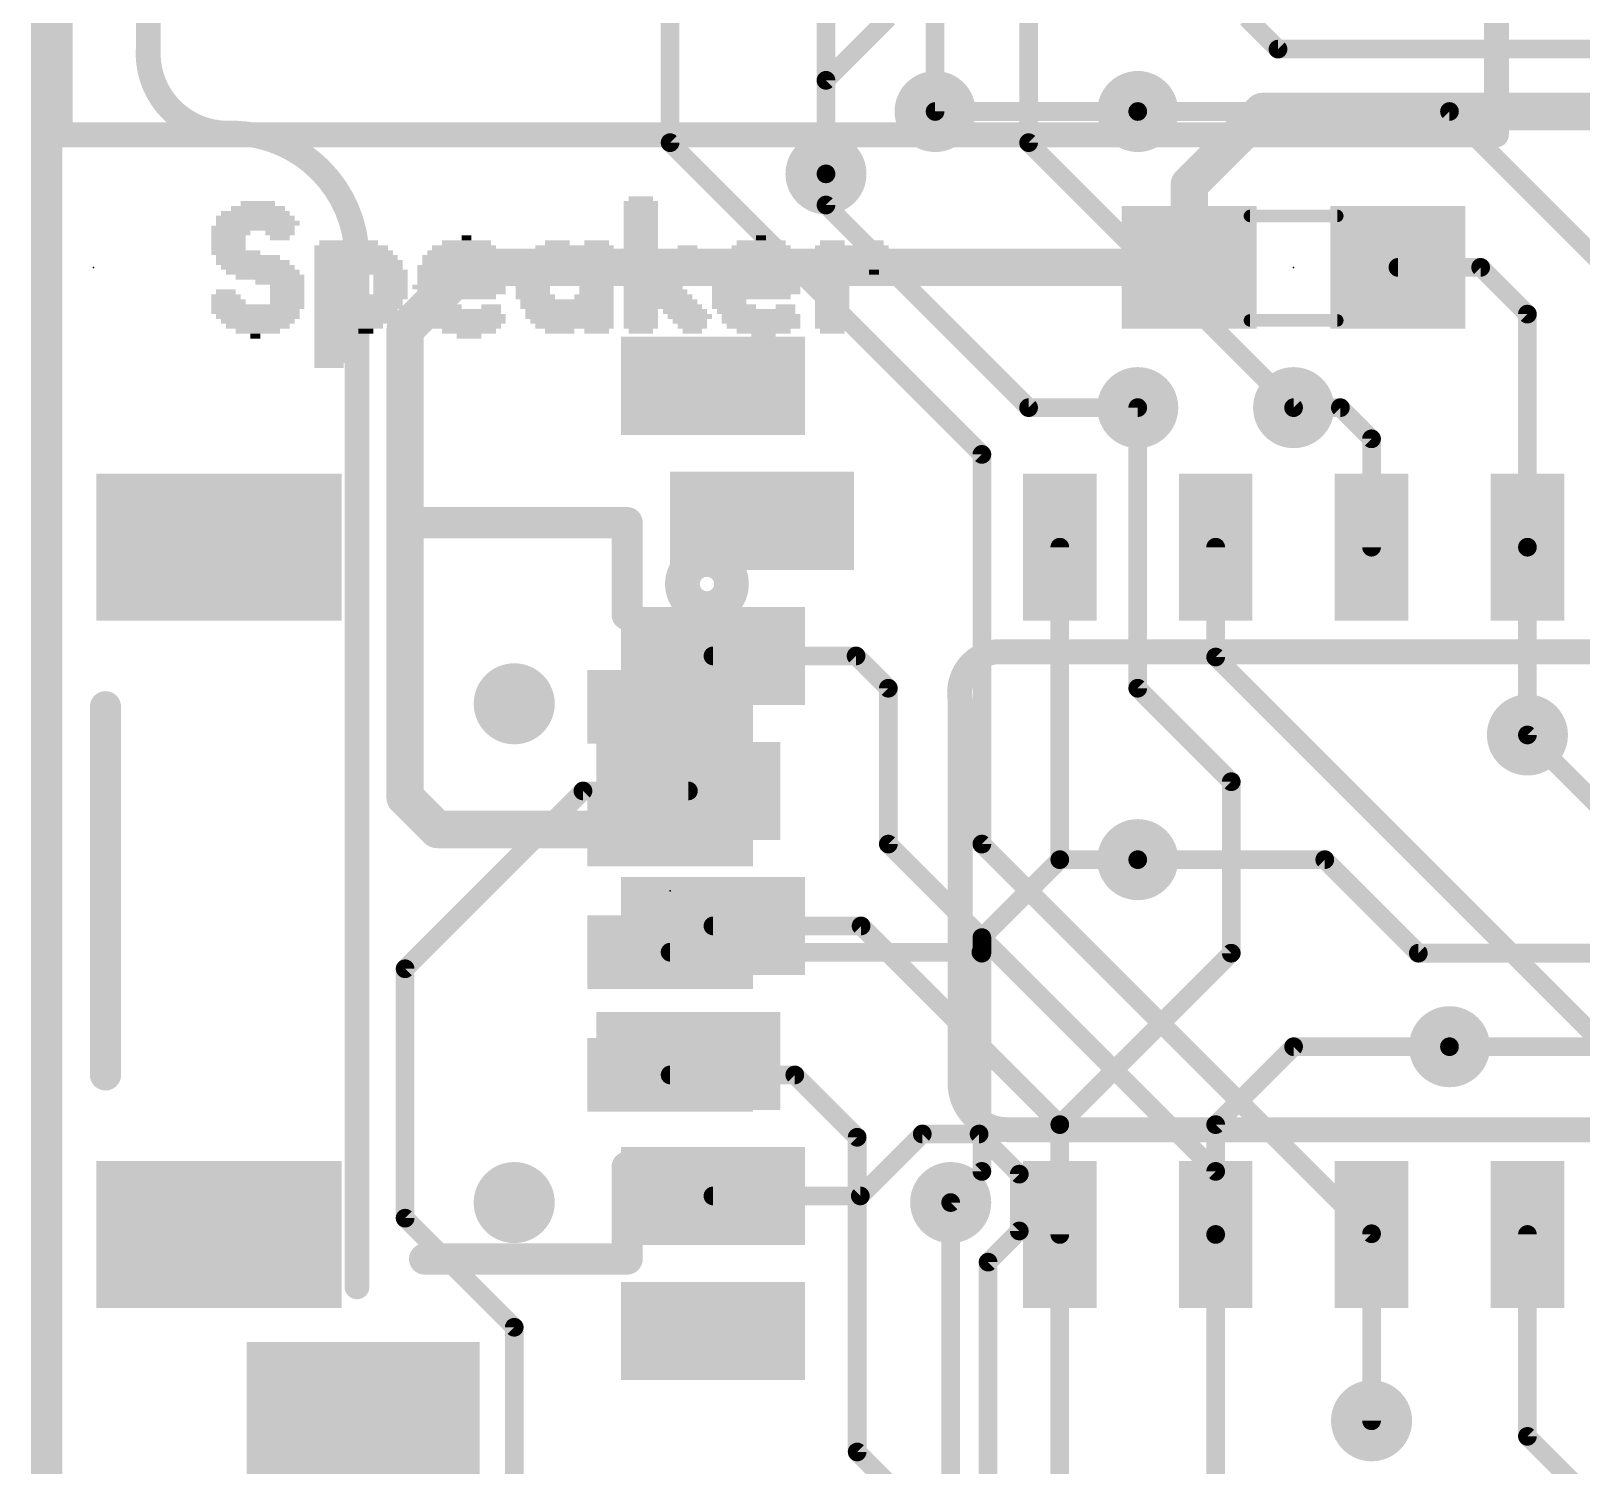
# Model space of a CAD drawing. Extents: x -41 to 66, y -18 to 51.
# Drawn here: x -0.13 to 12.51, y 15.63 to 27.33 of the extents above; entities that cross this region are included whole.
import ezdxf

# ---------------------------------------------------------------- set-up
doc = ezdxf.new("R2010")
doc.units = 0
for name, color, linetype in [('1', 12, 'CONTINUOUS'), ('16', 132, 'CONTINUOUS'), ('18', 110, 'CONTINUOUS'), ('20', 31, 'CONTINUOUS'), ('21', 41, 'CONTINUOUS'), ('22', 40, 'CONTINUOUS'), ('23', 53, 'CONTINUOUS'), ('51', 53, 'CONTINUOUS')]:
    doc.layers.add(name, color=color, linetype=linetype)

# ---------------------------------------------------------------- blocks, each defined once
blk = doc.blocks.new('RECT')
blk.add_solid([(-0.5, -0.5), (0.5, -0.5), (-0.5, 0.5), (0.5, 0.5)])
blk = doc.blocks.new('ROUNDV')
at = {"const_width": 0.5}
blk.add_lwpolyline([(0, -0.25, 1), (0, 0.25, 1), (0, -0.25)], format="xyb", dxfattribs=at)

msp = doc.modelspace()

# ---------------------------------------------------------------- linework, layer by layer
at = {"layer": '1'}
for points, const_width in [([(0, 0), (0, 50.8)], 0.254), ([(6.858, 27.432), (6.35, 26.924)], 0.1524), ([(9.779, 27.432), (10.033, 27.178)], 0.1524), ([(10.033, 27.178), (14.986, 27.178)], 0.1524), ([(6.35, 26.924), (6.35, 26.162)], 0.1524), ([(9.31, 26.074), (9.906, 26.67)], 0.3048), ([(9.906, 26.67), (16.51, 26.67)], 0.3048), ([(8.89, 26.67), (7.239, 26.67)], 0.1524), ([(9.31, 25.4), (9.31, 26.074)], 0.3048), ([(3.429, 25.4), (2.921, 24.892)], 0.3048), ([(9.31, 25.4), (3.429, 25.4)], 0.3048), ([(11.01, 25.4), (11.684, 25.4)], 0.1524), ([(11.684, 25.4), (12.065, 25.019)], 0.1524), ([(2.921, 24.892), (2.921, 21.082)], 0.3048), ([(12.065, 25.019), (12.065, 23.12)], 0.1524), ([(8.89, 21.971), (8.89, 24.257)], 0.1524), ([(10.16, 24.257), (10.541, 24.257)], 0.1524), ([(10.795, 24.003), (10.541, 24.257)], 0.1524), ([(10.795, 23.12), (10.795, 24.003)], 0.1524), ([(8.255, 20.574), (8.255, 23.12)], 0.1524), ([(9.525, 23.12), (9.525, 22.225)], 0.1524), ([(12.065, 23.12), (12.065, 21.59)], 0.1524), ([(9.525, 22.225), (12.7, 19.05)], 0.1524), ([(9.652, 21.209), (8.89, 21.971)], 0.1524), ([(2.921, 21.082), (3.183, 20.82)], 0.3048), ([(9.652, 19.812), (9.652, 21.209)], 0.1524), ([(5.08, 20.82), (3.183, 20.82)], 0.3048), ([(7.62, 19.939), (8.255, 20.574)], 0.1524), ([(8.89, 20.574), (8.255, 20.574)], 0.1524), ([(7.62, 19.812), (7.62, 19.939)], 0.1524), ([(5.08, 19.82), (7.612, 19.82)], 0.1524), ([(7.612, 19.82), (7.62, 19.812)], 0.1524), ([(7.62, 19.812), (7.62, 18.034)], 0.1524), ([(8.255, 18.415), (9.652, 19.812)], 0.1524), ([(9.525, 18.415), (10.16, 19.05)], 0.1524), ([(10.16, 19.05), (11.43, 19.05)], 0.1524), ([(5.08, 18.82), (6.096, 18.82)], 0.1524), ([(6.604, 18.312), (6.096, 18.82)], 0.1524), ([(8.255, 17.52), (8.255, 18.415)], 0.1524), ([(9.525, 17.52), (9.525, 18.415)], 0.1524), ([(6.604, 15.748), (6.604, 18.312)], 0.1524), ([(7.62, 18.034), (7.366, 17.78)], 0.1524), ([(9.525, 17.52), (9.525, 14.605)], 0.1524), ([(10.795, 17.52), (10.795, 16.002)], 0.1524), ([(12.065, 17.52), (12.065, 15.875)], 0.1524), ([(12.065, 15.875), (12.7, 15.24)], 0.1524), ([(7.747, 14.605), (6.604, 15.748)], 0.1524)]:
    msp.add_lwpolyline(points, dxfattribs=dict(at, const_width=const_width))
for points, const_width in [([(10.033, 27.2161, 1), (10.033, 27.1399)], 0.0762), ([(10.0061, 27.1511, 1), (10.0599, 27.2049)], 0.0762), ([(6.3881, 26.924, 1), (6.3119, 26.924)], 0.0762), ([(6.3231, 26.9509, 1), (6.3769, 26.8971)], 0.0762), ([(9.906, 26.7462, 1), (9.906, 26.5938)], 0.1524), ([(9.9599, 26.6161, 1), (9.8521, 26.7239)], 0.1524), ([(7.239, 26.7081, 1), (7.239, 26.6319)], 0.0762), ([(8.89, 26.6319, 1), (8.89, 26.7081)], 0.0762), ([(6.3119, 26.162, 1), (6.3881, 26.162)], 0.0762), ([(9.3862, 26.074, 1), (9.2338, 26.074)], 0.1524), ([(9.2561, 26.1279, 1), (9.3639, 26.0201)], 0.1524), ([(3.429, 25.4762, 1), (3.429, 25.3238)], 0.1524), ([(3.4829, 25.3461, 1), (3.3751, 25.4539)], 0.1524), ([(9.31, 25.3238, 1), (9.31, 25.4762)], 0.1524), ([(9.2338, 25.4, 1), (9.3862, 25.4)], 0.1524), ([(11.01, 25.4381, 1), (11.01, 25.3619)], 0.0762), ([(11.7109, 25.4269, 1), (11.6571, 25.3731)], 0.0762), ([(11.684, 25.3619, 1), (11.684, 25.4381)], 0.0762), ([(2.9972, 24.892, 1), (2.8448, 24.892)], 0.1524), ([(2.8671, 24.9459, 1), (2.9749, 24.8381)], 0.1524), ([(12.1031, 25.019, 1), (12.0269, 25.019)], 0.0762), ([(12.0381, 24.9921, 1), (12.0919, 25.0459)], 0.0762), ([(8.9281, 24.257, 1), (8.8519, 24.257)], 0.0762), ([(10.16, 24.2951, 1), (10.16, 24.2189)], 0.0762), ([(10.5679, 24.2839, 1), (10.5141, 24.2301)], 0.0762), ([(10.541, 24.2189, 1), (10.541, 24.2951)], 0.0762), ([(10.8331, 24.003, 1), (10.7569, 24.003)], 0.0762), ([(10.7681, 23.9761, 1), (10.8219, 24.0299)], 0.0762), ([(8.2931, 23.12, 1), (8.2169, 23.12)], 0.0762), ([(9.5631, 23.12, 1), (9.4869, 23.12)], 0.0762), ([(10.7569, 23.12, 1), (10.8331, 23.12)], 0.0762), ([(12.1031, 23.12, 1), (12.0269, 23.12)], 0.0762), ([(12.0269, 23.12, 1), (12.1031, 23.12)], 0.0762), ([(9.4869, 22.225, 1), (9.5631, 22.225)], 0.0762), ([(9.5519, 22.2519, 1), (9.4981, 22.1981)], 0.0762), ([(8.8519, 21.971, 1), (8.9281, 21.971)], 0.0762), ([(8.9169, 21.9979, 1), (8.8631, 21.9441)], 0.0762), ([(12.0269, 21.59, 1), (12.1031, 21.59)], 0.0762), ([(2.9749, 21.1359, 1), (2.8671, 21.0281)], 0.1524), ([(9.6901, 21.209, 1), (9.6139, 21.209)], 0.0762), ([(9.6251, 21.1821, 1), (9.6789, 21.2359)], 0.0762), ([(2.8448, 21.082, 1), (2.9972, 21.082)], 0.1524), ([(3.183, 20.8962, 1), (3.183, 20.7438)], 0.1524), ([(3.1291, 20.7661, 1), (3.2369, 20.8739)], 0.1524), ([(5.08, 20.7438, 1), (5.08, 20.8962)], 0.1524), ([(8.255, 20.6121, 1), (8.255, 20.5359)], 0.0762), ([(8.2169, 20.574, 1), (8.2931, 20.574)], 0.0762), ([(8.2819, 20.5471, 1), (8.2281, 20.6009)], 0.0762), ([(8.89, 20.5359, 1), (8.89, 20.6121)], 0.0762), ([(7.6581, 19.939, 1), (7.5819, 19.939)], 0.0762), ([(7.5931, 19.9659, 1), (7.6469, 19.9121)], 0.0762), ([(5.08, 19.8581, 1), (5.08, 19.7819)], 0.0762), ([(7.6389, 19.8469, 1), (7.5851, 19.7931)], 0.0762), ([(7.6581, 19.812, 1), (7.5819, 19.812)], 0.0762), ([(7.5819, 19.812, 1), (7.6581, 19.812)], 0.0762), ([(7.5931, 19.7851, 1), (7.6469, 19.8389)], 0.0762), ([(7.612, 19.7819, 1), (7.612, 19.8581)], 0.0762), ([(9.6139, 19.812, 1), (9.6901, 19.812)], 0.0762), ([(9.6789, 19.7851, 1), (9.6251, 19.8389)], 0.0762), ([(10.16, 19.0881, 1), (10.16, 19.0119)], 0.0762), ([(10.1869, 19.0231, 1), (10.1331, 19.0769)], 0.0762), ([(11.43, 19.0119, 1), (11.43, 19.0881)], 0.0762), ([(5.08, 18.8581, 1), (5.08, 18.7819)], 0.0762), ([(6.1229, 18.8469, 1), (6.0691, 18.7931)], 0.0762), ([(6.096, 18.7819, 1), (6.096, 18.8581)], 0.0762), ([(8.2931, 18.415, 1), (8.2169, 18.415)], 0.0762), ([(8.2281, 18.4419, 1), (8.2819, 18.3881)], 0.0762), ([(9.5631, 18.415, 1), (9.4869, 18.415)], 0.0762), ([(9.4981, 18.4419, 1), (9.5519, 18.3881)], 0.0762), ([(6.6421, 18.312, 1), (6.5659, 18.312)], 0.0762), ([(6.5771, 18.2851, 1), (6.6309, 18.3389)], 0.0762), ([(7.5819, 18.034, 1), (7.6581, 18.034)], 0.0762), ([(7.6469, 18.0071, 1), (7.5931, 18.0609)], 0.0762), ([(7.3391, 17.8069, 1), (7.3929, 17.7531)], 0.0762), ([(9.5631, 17.52, 1), (9.4869, 17.52)], 0.0762), ([(10.8331, 17.52, 1), (10.7569, 17.52)], 0.0762), ([(12.1031, 17.52, 1), (12.0269, 17.52)], 0.0762), ([(8.2169, 17.52, 1), (8.2931, 17.52)], 0.0762), ([(9.4869, 17.52, 1), (9.5631, 17.52)], 0.0762), ([(10.7569, 16.002, 1), (10.8331, 16.002)], 0.0762), ([(12.0919, 15.9019, 1), (12.0381, 15.8481)], 0.0762), ([(6.6309, 15.7749, 1), (6.5771, 15.7211)], 0.0762), ([(12.0269, 15.875, 1), (12.1031, 15.875)], 0.0762), ([(6.5659, 15.748, 1), (6.6421, 15.748)], 0.0762)]:
    msp.add_lwpolyline(points, format="xyb", dxfattribs=dict(at, const_width=const_width))
at = {"layer": '16'}
for points, const_width in [([(0, 0), (0, 50.8)], 0.254), ([(6.35, 44.45), (6.35, 26.162)], 0.1524), ([(7.239, 42.799), (7.239, 26.67)], 0.1524), ([(5.08, 26.416), (5.08, 30.734)], 0.1524), ([(8.001, 27.813), (8.001, 26.416)], 0.1524), ([(8.89, 26.67), (11.43, 26.67)], 0.1524), ([(13.97, 24.13), (11.43, 26.67)], 0.1524), ([(7.62, 23.876), (5.08, 26.416)], 0.1524), ([(8.001, 26.416), (10.16, 24.257)], 0.1524), ([(6.35, 26.162), (6.35, 25.908)], 0.1524), ([(6.35, 25.908), (8.001, 24.257)], 0.1524), ([(8.001, 24.257), (8.89, 24.257)], 0.1524), ([(7.62, 20.701), (7.62, 23.876)], 0.1524), ([(5.429, 22.234), (6.595, 22.234)], 0.1524), ([(6.595, 22.234), (6.858, 21.971)], 0.1524), ([(6.858, 21.971), (6.858, 20.701)], 0.1524), ([(12.827, 20.828), (12.065, 21.59)], 0.1524), ([(4.37, 21.134), (2.921, 19.685)], 0.1524), ([(5.229, 21.134), (4.37, 21.134)], 0.1524), ([(6.858, 20.701), (9.525, 18.034)], 0.1524), ([(10.795, 17.526), (7.62, 20.701)], 0.1524), ([(10.414, 20.574), (8.89, 20.574)], 0.1524), ([(10.414, 20.574), (11.176, 19.812)], 0.1524), ([(5.429, 20.034), (6.636, 20.034)], 0.1524), ([(8.255, 18.415), (6.636, 20.034)], 0.1524), ([(11.176, 19.812), (18.542, 19.812)], 0.1524), ([(2.921, 19.685), (2.921, 17.653)], 0.1524), ([(11.43, 19.05), (20.32, 19.05)], 0.1524), ([(8.255, 12.96), (8.255, 18.415)], 0.1524), ([(7.1345, 18.3388), (6.6297, 17.834)], 0.1524), ([(7.5975, 18.3388), (7.1345, 18.3388)], 0.1524), ([(7.9248, 18.0115), (7.5975, 18.3388)], 0.1524), ([(7.9248, 17.5485), (7.9248, 18.0115)], 0.1524), ([(9.525, 12.96), (9.525, 18.034)], 0.1524), ([(6.6297, 17.834), (5.429, 17.834)], 0.1524), ([(7.366, 5.461), (7.366, 17.78)], 0.1524), ([(2.921, 17.653), (3.81, 16.764)], 0.1524), ([(7.6708, 17.2945), (7.9248, 17.5485)], 0.1524), ([(10.795, 16.002), (10.795, 17.526)], 0.1524), ([(7.6708, 8.7122), (7.6708, 17.2945)], 0.1524), ([(3.81, 16.764), (3.81, 14.605)], 0.1524)]:
    msp.add_lwpolyline(points, dxfattribs=dict(at, const_width=const_width))
at = {"layer": '16', "const_width": 0.0762}
for points in [[(7.2009, 26.67, 1), (7.2771, 26.67)], [(8.89, 26.7081, 1), (8.89, 26.6319)], [(11.4569, 26.6969, 1), (11.4031, 26.6431)], [(11.43, 26.6319, 1), (11.43, 26.7081)], [(5.0419, 26.416, 1), (5.1181, 26.416)], [(5.1069, 26.4429, 1), (5.0531, 26.3891)], [(7.9629, 26.416, 1), (8.0391, 26.416)], [(8.0279, 26.4429, 1), (7.9741, 26.3891)], [(6.3881, 26.162, 1), (6.3119, 26.162)], [(6.3119, 26.162, 1), (6.3881, 26.162)], [(6.3119, 25.908, 1), (6.3881, 25.908)], [(6.3769, 25.9349, 1), (6.3231, 25.8811)], [(8.001, 24.2951, 1), (8.001, 24.2189)], [(7.9741, 24.2301, 1), (8.0279, 24.2839)], [(8.89, 24.2189, 1), (8.89, 24.2951)], [(10.1331, 24.2301, 1), (10.1869, 24.2839)], [(7.6581, 23.876, 1), (7.5819, 23.876)], [(7.5931, 23.8491, 1), (7.6469, 23.9029)], [(5.429, 22.2721, 1), (5.429, 22.1959)], [(6.6219, 22.2609, 1), (6.5681, 22.2071)], [(6.595, 22.1959, 1), (6.595, 22.2721)], [(6.8961, 21.971, 1), (6.8199, 21.971)], [(6.8311, 21.9441, 1), (6.8849, 21.9979)], [(12.0919, 21.6169, 1), (12.0381, 21.5631)], [(4.37, 21.1721, 1), (4.37, 21.0959)], [(4.3969, 21.1071, 1), (4.3431, 21.1609)], [(5.229, 21.0959, 1), (5.229, 21.1721)], [(6.8199, 20.701, 1), (6.8961, 20.701)], [(6.8849, 20.7279, 1), (6.8311, 20.6741)], [(7.5819, 20.701, 1), (7.6581, 20.701)], [(7.6469, 20.7279, 1), (7.5931, 20.6741)], [(8.89, 20.6121, 1), (8.89, 20.5359)], [(10.4409, 20.6009, 1), (10.3871, 20.5471)], [(10.414, 20.5359, 1), (10.414, 20.6121)], [(5.429, 20.0721, 1), (5.429, 19.9959)], [(6.6629, 20.0609, 1), (6.6091, 20.0071)], [(6.636, 19.9959, 1), (6.636, 20.0721)], [(11.176, 19.8501, 1), (11.176, 19.7739)], [(11.1491, 19.7851, 1), (11.2029, 19.8389)], [(2.9591, 19.685, 1), (2.8829, 19.685)], [(2.8941, 19.7119, 1), (2.9479, 19.6581)], [(11.43, 19.0881, 1), (11.43, 19.0119)], [(8.2931, 18.415, 1), (8.2169, 18.415)], [(8.2281, 18.3881, 1), (8.2819, 18.4419)], [(7.1345, 18.3769, 1), (7.1345, 18.3007)], [(7.1615, 18.3119, 1), (7.1076, 18.3657)], [(7.6244, 18.3657, 1), (7.5705, 18.3119)], [(7.5975, 18.3007, 1), (7.5975, 18.3769)], [(7.9629, 18.0115, 1), (7.8867, 18.0115)], [(7.8979, 17.9845, 1), (7.9517, 18.0384)], [(9.5631, 18.034, 1), (9.4869, 18.034)], [(9.4981, 18.0071, 1), (9.5519, 18.0609)], [(5.429, 17.8721, 1), (5.429, 17.7959)], [(6.6028, 17.8609, 1), (6.6567, 17.8071)], [(6.6297, 17.7959, 1), (6.6297, 17.8721)], [(7.4041, 17.78, 1), (7.3279, 17.78)], [(2.9479, 17.6799, 1), (2.8941, 17.6261)], [(2.8829, 17.653, 1), (2.9591, 17.653)], [(7.8867, 17.5485, 1), (7.9629, 17.5485)], [(7.9517, 17.5216, 1), (7.8979, 17.5755)], [(10.8331, 17.526, 1), (10.7569, 17.526)], [(10.7681, 17.4991, 1), (10.8219, 17.5529)], [(7.7089, 17.2945, 1), (7.6327, 17.2945)], [(7.6439, 17.3215, 1), (7.6977, 17.2676)], [(3.8481, 16.764, 1), (3.7719, 16.764)], [(3.7831, 16.7371, 1), (3.8369, 16.7909)], [(10.7569, 16.002, 1), (10.8331, 16.002)]]:
    msp.add_lwpolyline(points, format="xyb", dxfattribs=at)
at = {"layer": '20', "const_width": 0.2032}
msp.add_lwpolyline([(0, 0), (0, 50.8)], dxfattribs=at)
at = {"layer": '21'}
for points, const_width in [([(11.812, 34.48), (11.812, 26.48)], 0.2032), ([(0.112, 26.48), (0.112, 32.48)], 0.2032), ([(11.812, 26.48), (0.112, 26.48)], 0.2032), ([(3.08, 23.32), (4.73, 23.32)], 0.254), ([(4.73, 23.32), (4.73, 22.57)], 0.254), ([(16.3068, 22.2663), (7.7232, 22.2663)], 0.2032), ([(0.48, 21.82), (0.48, 18.82)], 0.254), ([(7.4422, 21.8853), (7.4422, 18.7547)], 0.2032), ([(7.8232, 18.3737), (16.3068, 18.3737)], 0.2032), ([(4.73, 18.07), (4.73, 17.32)], 0.254), ([(4.73, 17.32), (3.08, 17.32)], 0.254)]:
    msp.add_lwpolyline(points, dxfattribs=dict(at, const_width=const_width))
for points, const_width in [([(0.112, 26.5308, 1), (0.112, 26.4292)], 0.1016), ([(11.812, 26.4292, 1), (11.812, 26.5308)], 0.1016), ([(0.0612, 26.48, 1), (0.1628, 26.48)], 0.1016), ([(11.7612, 26.48, 1), (11.8628, 26.48)], 0.1016), ([(3.08, 23.3835, 1), (3.08, 23.2565)], 0.127), ([(4.7935, 23.32, 1), (4.6665, 23.32)], 0.127), ([(4.73, 23.2565, 1), (4.73, 23.3835)], 0.127), ([(5.38, 22.6786, 1), (5.38, 22.9614, 1), (5.38, 22.6786)], 0.4), ([(4.6665, 22.57, 1), (4.7935, 22.57)], 0.127), ([(7.7232, 22.2663, 0.4142), (7.4422, 21.8853)], 0.2032), ([(7.7232, 22.3171, 1), (7.7232, 22.2155)], 0.1016), ([(7.7308, 22.2161, 1), (7.7156, 22.3165)], 0.1016), ([(0.5435, 21.82, 1), (0.4165, 21.82)], 0.127), ([(7.493, 21.8853, 1), (7.3914, 21.8853)], 0.1016), ([(7.392, 21.8777, 1), (7.4924, 21.8929)], 0.1016), ([(0.4165, 18.82, 1), (0.5435, 18.82)], 0.127), ([(7.4422, 18.7547, 0.4144), (7.8232, 18.3737)], 0.2032), ([(7.493, 18.7547, 1), (7.3914, 18.7547)], 0.1016), ([(7.3914, 18.7547, 1), (7.493, 18.7547)], 0.1016), ([(7.8232, 18.4245, 1), (7.8232, 18.3229)], 0.1016), ([(7.8232, 18.3229, 1), (7.8232, 18.4245)], 0.1016), ([(4.7935, 18.07, 1), (4.6665, 18.07)], 0.127), ([(3.08, 17.3835, 1), (3.08, 17.2565)], 0.127), ([(4.73, 17.2565, 1), (4.73, 17.3835)], 0.127), ([(4.6665, 17.32, 1), (4.7935, 17.32)], 0.127)]:
    msp.add_lwpolyline(points, format="xyb", dxfattribs=dict(at, const_width=const_width))
at = {"layer": '22', "const_width": 0.2032}
for points in [[(0.829, 27.194), (0.829, 27.994)], [(2.529, 25.494), (2.529, 17.094)]]:
    msp.add_lwpolyline(points, dxfattribs=at)
at = {"layer": '22'}
for points, const_width in [([(0.829, 27.194, 0.4599), (1.529, 26.494)], 0.2032), ([(0.8797, 27.1901, 1), (0.7783, 27.1979)], 0.1016), ([(0.7782, 27.194, 1), (0.8798, 27.194)], 0.1016), ([(2.529, 25.494, 0.4), (1.529, 26.494)], 0.2032), ([(1.5302, 26.5448, 1), (1.5278, 26.4432)], 0.1016), ([(1.5329, 26.4433, 1), (1.5251, 26.5447)], 0.1016), ([(2.5798, 25.494, 1), (2.4782, 25.494)], 0.1016), ([(2.4782, 25.4928, 1), (2.5798, 25.4952)], 0.1016), ([(2.4782, 17.094, 1), (2.5798, 17.094)], 0.1016)]:
    msp.add_lwpolyline(points, format="xyb", dxfattribs=dict(at, const_width=const_width))
at = {"layer": '23'}
for p in [(0.381, 25.4), (10.16, 25.4), (5.08, 20.32)]:
    msp.add_point(p, dxfattribs=at)
at = {"layer": '51', "const_width": 0.1016}
for points in [[(10.516, 25.819), (9.804, 25.819)], [(10.516, 24.968), (9.804, 24.968)]]:
    msp.add_lwpolyline(points, dxfattribs=at)
at = {"layer": '51', "const_width": 0.0508}
for points in [[(9.804, 25.8444, 1), (9.804, 25.7936)], [(10.516, 25.7936, 1), (10.516, 25.8444)], [(9.804, 24.9934, 1), (9.804, 24.9426)], [(10.516, 24.9426, 1), (10.516, 24.9934)]]:
    msp.add_lwpolyline(points, format="xyb", dxfattribs=at)

# ---------------------------------------------------------------- block references
at = {"layer": '1', "xscale": 1.1, "rotation": 180}
for p in [(9.31, 25.4), (11.01, 25.4)]:
    msp.add_blockref('RECT', p, dxfattribs=at)
at = {"layer": '1'}
for p, xscale, yscale, rotation in [((1.405, 23.12), 1.2, 2, 270), ((8.255, 23.12), 0.6, 1.2, 180), ((9.525, 23.12), 0.6, 1.2, 180), ((10.795, 23.12), 0.6, 1.2, 180), ((12.065, 23.12), 0.6, 1.2, 180), ((5.08, 21.82), 0.6, 1.35, 270), ((5.08, 20.82), 0.6, 1.35, 270), ((5.08, 19.82), 0.6, 1.35, 270), ((5.08, 18.82), 0.6, 1.35, 270), ((1.405, 17.52), 1.2, 2, 270), ((8.255, 17.52), 0.6, 1.2, 180), ((9.525, 17.52), 0.6, 1.2, 180), ((10.795, 17.52), 0.6, 1.2, 180), ((12.065, 17.52), 0.6, 1.2, 180)]:
    msp.add_blockref('RECT', p, dxfattribs=dict(at, xscale=xscale, yscale=yscale, rotation=rotation))
at = {"layer": '16', "rotation": 270}
for p, xscale, yscale in [((5.429, 24.434), 0.8, 1.5), ((5.829, 23.334), 0.8, 1.5), ((5.429, 22.234), 0.8, 1.5), ((5.229, 21.134), 0.8, 1.5), ((5.429, 20.034), 0.8, 1.5), ((5.229, 18.934), 0.8, 1.5), ((5.429, 17.834), 0.8, 1.5), ((5.429, 16.734), 0.8, 1.5), ((2.579, 15.944), 1.4, 1.9)]:
    msp.add_blockref('RECT', p, dxfattribs=dict(at, xscale=xscale, yscale=yscale))
at = {"layer": '18', "xscale": 0.6604, "yscale": 0.6604}
for p in [(7.239, 26.67), (7.239, 26.67), (8.89, 26.67), (8.89, 26.67), (6.35, 26.162), (6.35, 26.162), (8.89, 24.257), (8.89, 24.257), (10.16, 24.257), (10.16, 24.257), (3.81, 21.844), (3.81, 21.844), (12.065, 21.59), (12.065, 21.59), (8.89, 20.574), (8.89, 20.574), (11.43, 19.05), (11.43, 19.05), (3.81, 17.78), (3.81, 17.78), (7.366, 17.78), (7.366, 17.78), (10.795, 16.002), (10.795, 16.002)]:
    msp.add_blockref('ROUNDV', p, dxfattribs=at)
at = {"layer": '21', "yscale": 0.04}
for p, xscale in [((1.721, 25.92), 0.28), ((4.841, 25.92), 0.28), ((4.841, 25.96), 0.2), ((1.701, 25.8), 0.64), ((1.721, 25.76), 0.68), ((1.701, 25.84), 0.56), ((1.721, 25.88), 0.44), ((4.841, 25.88), 0.28), ((4.841, 25.84), 0.28), ((4.841, 25.8), 0.28), ((4.841, 25.76), 0.28), ((1.681, 25.72), 0.68), ((1.501, 25.68), 0.32), ((1.481, 25.64), 0.28), ((1.901, 25.68), 0.24), ((1.901, 25.64), 0.16), ((3.421, 25.64), 0.08), ((4.841, 25.72), 0.28), ((4.841, 25.68), 0.28), ((4.841, 25.64), 0.28), ((5.821, 25.64), 0.08), ((1.481, 25.6), 0.28), ((1.481, 25.56), 0.28), ((1.541, 25.52), 0.4), ((2.481, 25.56), 0.6), ((2.501, 25.52), 0.64), ((2.321, 25.6), 0.2), ((2.601, 25.6), 0.2), ((3.401, 25.52), 0.6), ((3.401, 25.56), 0.52), ((3.421, 25.6), 0.4), ((4.281, 25.52), 0.68), ((4.301, 25.56), 0.64), ((4.161, 25.6), 0.2), ((4.481, 25.6), 0.2), ((4.841, 25.6), 0.28), ((4.841, 25.56), 0.28), ((4.841, 25.52), 0.28), ((5.221, 25.52), 0.24), ((5.221, 25.56), 0.16), ((5.801, 25.52), 0.6), ((5.821, 25.56), 0.48), ((5.821, 25.6), 0.4), ((6.561, 25.56), 0.6), ((6.561, 25.52), 0.6), ((6.401, 25.6), 0.2), ((6.701, 25.6), 0.24), ((1.641, 25.48), 0.52), ((1.681, 25.44), 0.6), ((1.721, 25.4), 0.6), ((2.521, 25.48), 0.68), ((2.541, 25.44), 0.72), ((2.541, 25.4), 0.72), ((3.401, 25.4), 0.76), ((3.401, 25.48), 0.68), ((3.401, 25.44), 0.68), ((4.241, 25.4), 0.76), ((4.261, 25.48), 0.72), ((4.261, 25.44), 0.72), ((4.841, 25.48), 0.28), ((4.841, 25.44), 0.28), ((5.021, 25.4), 0.64), ((5.201, 25.44), 0.36), ((5.201, 25.48), 0.28), ((5.801, 25.4), 0.76), ((5.801, 25.44), 0.68), ((5.821, 25.48), 0.64), ((6.561, 25.48), 0.6), ((6.561, 25.44), 0.6), ((6.541, 25.4), 0.56), ((1.761, 25.36), 0.6), ((1.821, 25.32), 0.56), ((1.901, 25.28), 0.4), ((2.361, 25.36), 0.36), ((2.321, 25.32), 0.28), ((2.321, 25.28), 0.28), ((2.781, 25.36), 0.32), ((2.801, 25.32), 0.28), ((2.801, 25.28), 0.28), ((3.181, 25.36), 0.32), ((3.161, 25.32), 0.28), ((3.401, 25.28), 0.76), ((3.641, 25.36), 0.28), ((3.641, 25.32), 0.28), ((3.981, 25.32), 0.32), ((3.961, 25.28), 0.28), ((4.241, 25.36), 0.76), ((4.461, 25.32), 0.32), ((4.481, 25.28), 0.28), ((5.001, 25.36), 0.6), ((4.981, 25.32), 0.56), ((4.961, 25.28), 0.52), ((5.581, 25.36), 0.32), ((5.561, 25.32), 0.28), ((5.801, 25.28), 0.76), ((6.041, 25.36), 0.28), ((6.041, 25.32), 0.28), ((6.421, 25.36), 0.32), ((6.401, 25.32), 0.28), ((6.401, 25.28), 0.28), ((6.741, 25.36), 0.08), ((1.461, 25.16), 0.24), ((1.461, 25.2), 0.16), ((1.961, 25.24), 0.28), ((1.961, 25.2), 0.28), ((1.961, 25.16), 0.28), ((2.321, 25.24), 0.28), ((2.321, 25.2), 0.28), ((2.341, 25.16), 0.32), ((2.781, 25.16), 0.32), ((2.801, 25.24), 0.28), ((2.801, 25.2), 0.28), ((3.361, 25.24), 0.76), ((3.381, 25.2), 0.72), ((3.341, 25.16), 0.64), ((3.961, 25.24), 0.28), ((3.961, 25.2), 0.28), ((3.981, 25.16), 0.32), ((4.461, 25.16), 0.32), ((4.481, 25.24), 0.28), ((4.481, 25.2), 0.28), ((4.941, 25.24), 0.48), ((4.961, 25.2), 0.52), ((4.981, 25.16), 0.56), ((5.781, 25.24), 0.72), ((5.781, 25.2), 0.72), ((5.741, 25.16), 0.64), ((6.401, 25.24), 0.28), ((6.401, 25.2), 0.28), ((6.401, 25.16), 0.28), ((1.481, 25.12), 0.28), ((1.721, 25.08), 0.76), ((1.701, 25.04), 0.72), ((1.961, 25.12), 0.28), ((2.541, 25.12), 0.72), ((2.541, 25.08), 0.72), ((2.521, 25.04), 0.68), ((3.161, 25.12), 0.28), ((3.201, 25.08), 0.36), ((3.381, 25.04), 0.64), ((3.621, 25.08), 0.16), ((4.241, 25.12), 0.76), ((4.241, 25.08), 0.76), ((4.261, 25.04), 0.72), ((5.001, 25.12), 0.6), ((5.021, 25.08), 0.64), ((4.841, 25.04), 0.28), ((5.201, 25.04), 0.36), ((5.561, 25.12), 0.28), ((5.601, 25.08), 0.36), ((5.781, 25.04), 0.64), ((6.021, 25.08), 0.16), ((6.401, 25.12), 0.28), ((6.401, 25.08), 0.28), ((6.401, 25.04), 0.28), ((1.721, 25), 0.68), ((1.721, 24.96), 0.6), ((1.721, 24.92), 0.52), ((1.721, 24.88), 0.36), ((2.521, 25), 0.68), ((2.501, 24.96), 0.64), ((2.461, 24.92), 0.56), ((2.321, 24.88), 0.28), ((2.601, 24.88), 0.12), ((3.401, 25), 0.68), ((3.421, 24.96), 0.64), ((3.421, 24.92), 0.56), ((3.441, 24.88), 0.44), ((4.261, 25), 0.72), ((4.281, 24.96), 0.68), ((4.301, 24.92), 0.64), ((4.181, 24.88), 0.24), ((4.481, 24.88), 0.2), ((4.841, 25), 0.28), ((4.841, 24.96), 0.28), ((4.841, 24.92), 0.28), ((4.841, 24.88), 0.2), ((5.241, 25), 0.36), ((5.241, 24.96), 0.28), ((5.261, 24.92), 0.24), ((5.261, 24.88), 0.16), ((5.821, 25), 0.64), ((5.821, 24.96), 0.64), ((5.841, 24.92), 0.6), ((5.841, 24.88), 0.44), ((6.401, 25), 0.28), ((6.401, 24.96), 0.28), ((6.401, 24.92), 0.28), ((6.401, 24.88), 0.2), ((1.701, 24.84), 0.08), ((2.321, 24.84), 0.28), ((2.321, 24.8), 0.28), ((2.321, 24.76), 0.28), ((3.441, 24.84), 0.2), ((5.841, 24.84), 0.2), ((2.321, 24.72), 0.28), ((2.321, 24.68), 0.28), ((2.321, 24.64), 0.28), ((2.301, 24.6), 0.24)]:
    msp.add_blockref('RECT', p, dxfattribs=dict(at, xscale=xscale))
at = {"layer": '51', "rotation": 180}
for p, xscale, yscale in [((9.5798, 25.3949), 0.5001, 0.95), ((10.7482, 25.3949), 0.5001, 0.95), ((8.255, 23.1076), 0.508, 1.0287), ((9.525, 23.1076), 0.508, 1.0287), ((10.795, 23.1076), 0.508, 1.0287), ((12.065, 23.1076), 0.508, 1.0287), ((8.255, 17.526), 0.508, 1.016), ((9.525, 17.526), 0.508, 1.016), ((10.795, 17.526), 0.508, 1.016), ((12.065, 17.526), 0.508, 1.016)]:
    msp.add_blockref('RECT', p, dxfattribs=dict(at, xscale=xscale, yscale=yscale))

doc.saveas('drawing.dxf')
